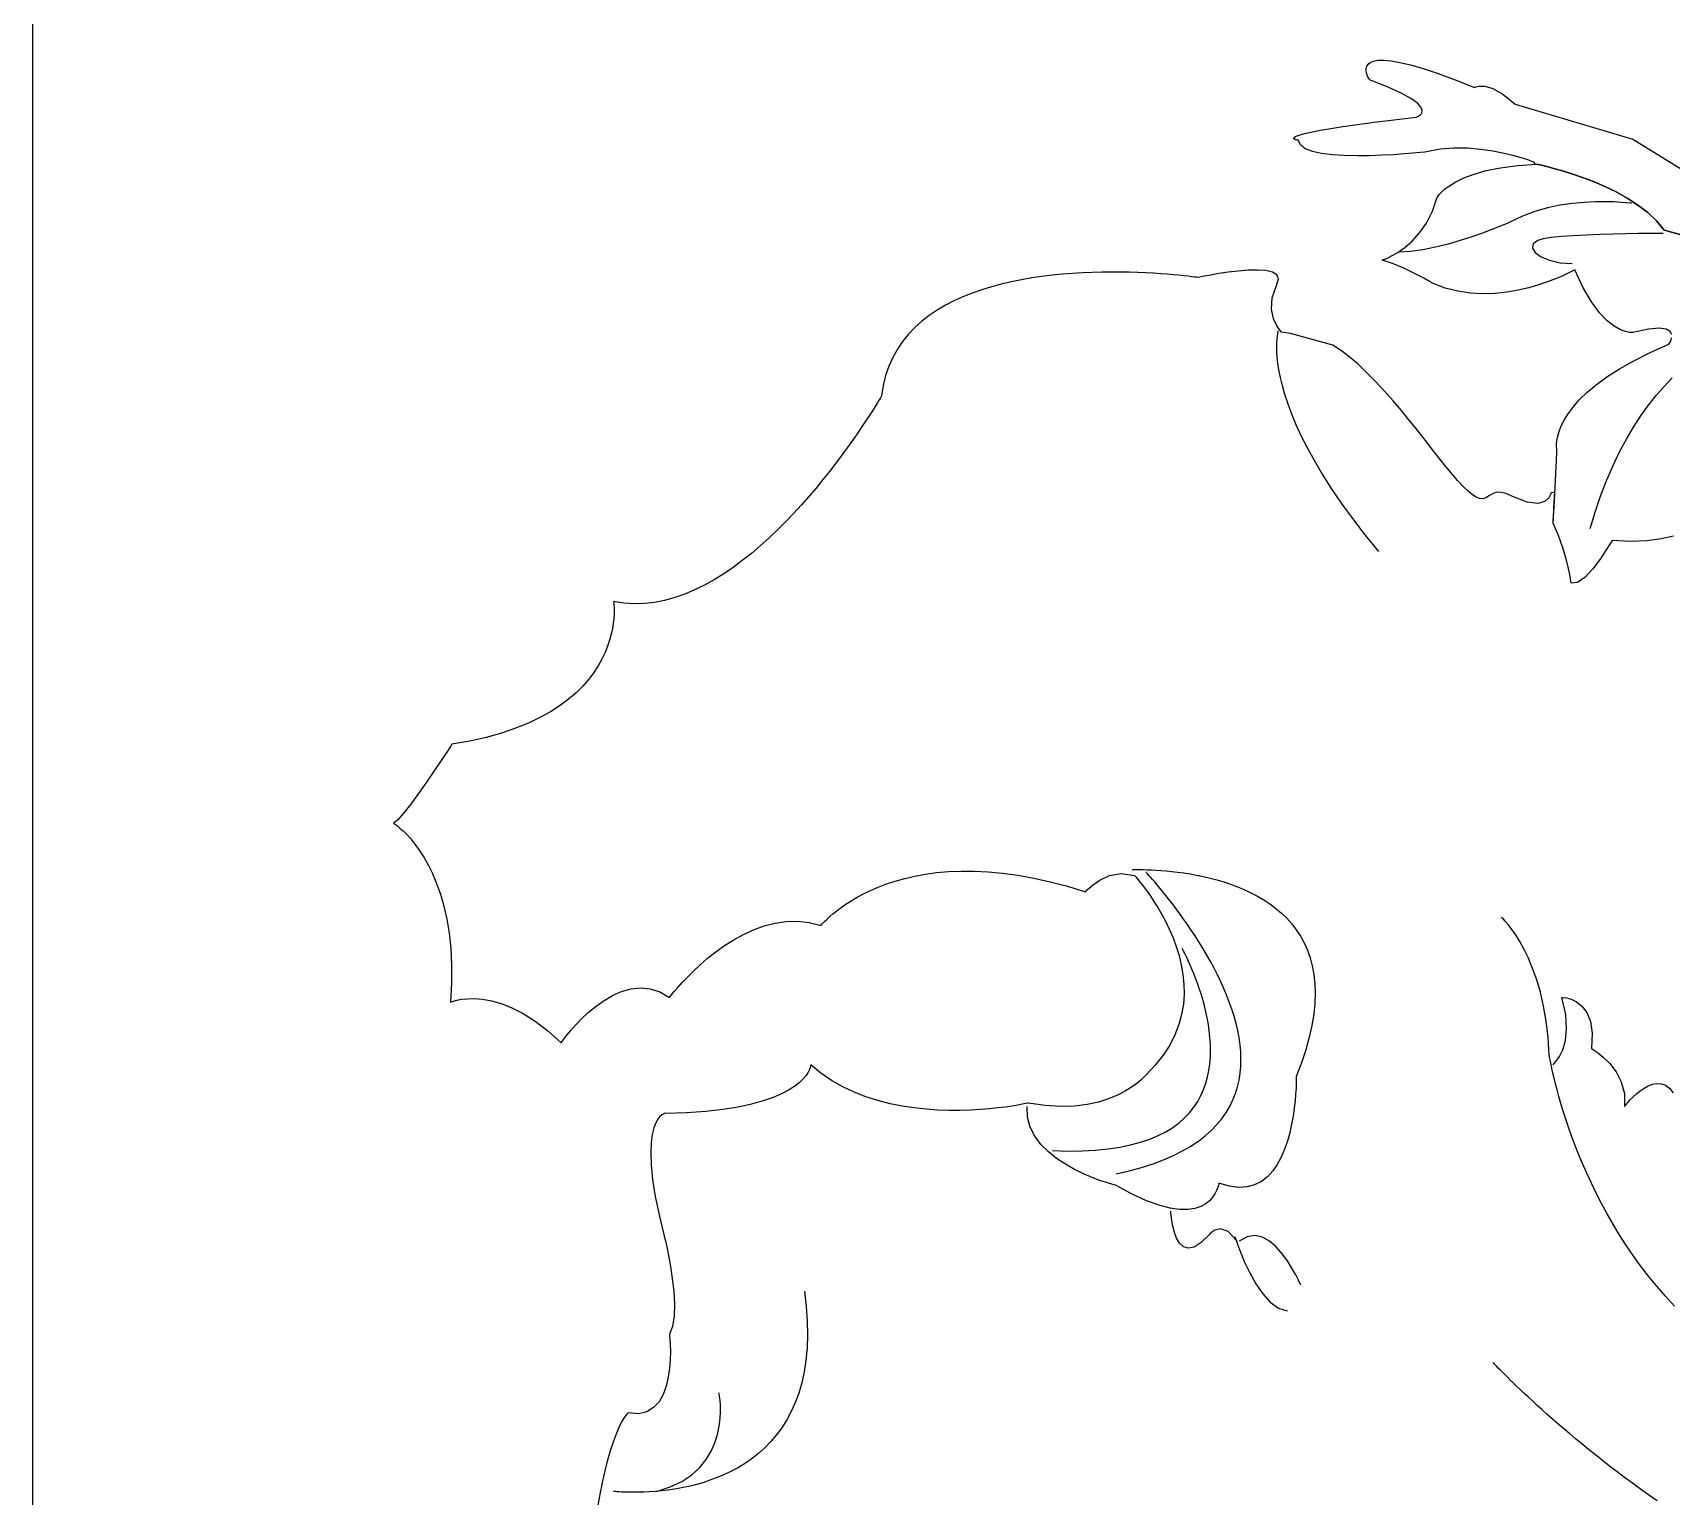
# Model space of a CAD drawing. Extents: x 61 to 149, y 52 to 245.
# Drawn here: x 60.83 to 91.96, y 114.85 to 142.65 of the extents above; entities that cross this region are included whole.
import ezdxf

# ---------------------------------------------------------------- set-up
doc = ezdxf.new("R2010")
doc.units = 0

msp = doc.modelspace()

# ---------------------------------------------------------------- linework, layer by layer
at = {"color": 250, "linetype": 'Continuous'}
for points in [[(60.8344, 245.412), (149.1656, 245.412), (149.1656, 51.588), (60.8344, 51.588), (60.8344, 245.412)], [(89.3524, 140.187), (89.325936, 140.197083), (89.250374, 140.223945), (89.131458, 140.262509), (88.974935, 140.307696), (88.786547, 140.354429), (88.572041, 140.397628), (88.337161, 140.432217), (88.087652, 140.453117), (87.829259, 140.455249), (87.567727, 140.433536), (87.3088, 140.3829), (87.278162, 140.379613), (87.191917, 140.37097), (87.05857, 140.358801), (86.886629, 140.344933), (86.684596, 140.331196), (86.460979, 140.319418), (86.224283, 140.311428), (85.983012, 140.309054), (85.745673, 140.314126), (85.52077, 140.32847), (85.31681, 140.353917), (85.142298, 140.392295), (85.005738, 140.445433), (84.915637, 140.515158), (84.8805, 140.6033), (84.875127, 140.604053), (84.861314, 140.606384), (84.842525, 140.610404), (84.822222, 140.616224), (84.803866, 140.623953), (84.790919, 140.633702), (84.786845, 140.645581), (84.795105, 140.6597), (84.819161, 140.67617), (84.862475, 140.6951), (84.92851, 140.716601), (85.020727, 140.740784), (85.142589, 140.767758), (85.297559, 140.797634), (85.489097, 140.830522), (85.720666, 140.866532), (85.995729, 140.905775), (86.317748, 140.94836), (86.690184, 140.994398), (87.1165, 141.044), (87.128837, 141.048397), (87.157972, 141.062176), (87.192092, 141.086222), (87.219383, 141.121418), (87.228033, 141.168647), (87.206227, 141.228793), (87.142152, 141.302739), (87.023996, 141.391369), (86.839944, 141.495567), (86.578183, 141.616216), (86.2269, 141.7542), (86.222696, 141.760811), (86.212018, 141.779177), (86.19777, 141.807092), (86.182854, 141.842353), (86.170175, 141.882756), (86.162635, 141.926098), (86.163136, 141.970175), (86.174583, 142.012782), (86.199878, 142.051717), (86.241925, 142.084775), (86.303626, 142.109752), (86.387885, 142.124446), (86.497604, 142.126651), (86.635687, 142.114164), (86.805038, 142.084781), (87.008558, 142.036299), (87.249151, 141.966514), (87.52972, 141.873221), (87.853169, 141.754218), (88.2224, 141.6073), (88.24433, 141.617729), (88.30967, 141.633596), (88.41775, 141.631775), (88.567896, 141.589137), (88.759437, 141.482555), (88.9917, 141.2889), (91.2277, 140.6278), (93.1751, 139.4279)], [(91.96836, 136.914641), (91.939222, 136.973907), (91.864959, 137.017748), (91.731469, 137.035733), (91.52465, 137.017428), (91.2304, 136.9524), (91.213715, 136.95161), (91.166187, 136.954896), (91.091604, 136.970747), (90.993754, 137.007648), (90.876425, 137.074088), (90.743406, 137.178552), (90.598486, 137.329529), (90.445453, 137.535504), (90.288095, 137.804966), (90.1302, 138.1464), (90.113687, 138.137256), (90.065735, 138.111994), (89.98872, 138.073871), (89.88502, 138.026142), (89.757015, 137.972063), (89.60708, 137.914891), (89.437595, 137.85788), (89.250938, 137.804288), (89.049485, 137.757369), (88.835615, 137.720379), (88.611706, 137.696576), (88.380136, 137.689214), (88.143282, 137.70155), (87.903523, 137.736838), (87.663236, 137.798337), (87.4248, 137.8893), (87.379048, 137.915577), (87.257152, 137.983181), (87.08215, 138.075275), (86.877081, 138.175019), (86.664985, 138.265573), (86.4689, 138.3301), (86.491373, 138.337742), (86.553454, 138.362578), (86.647135, 138.407474), (86.764407, 138.475297), (86.897262, 138.568913), (87.037693, 138.691187), (87.17769, 138.844987), (87.309246, 139.033178), (87.424352, 139.258627), (87.515, 139.5242), (87.521951, 139.535435), (87.545059, 139.566633), (87.587706, 139.61403), (87.653274, 139.673863), (87.745145, 139.74237), (87.8667, 139.815788), (88.021322, 139.890353), (88.212393, 139.962304), (88.443294, 140.027877), (88.717407, 140.083309), (89.038116, 140.124838), (89.4088, 140.1487), (89.43151, 140.143987), (89.496222, 140.129608), (89.597804, 140.105203), (89.731128, 140.070414), (89.891063, 140.024881), (90.07248, 139.968246), (90.270249, 139.900147), (90.47924, 139.820227), (90.694324, 139.728126), (90.91037, 139.623485), (91.12225, 139.505944), (91.324832, 139.375145), (91.512988, 139.230727), (91.681587, 139.072332), (91.8255, 138.8996), (91.921025, 138.872851), (92.148146, 138.809066)], [(92.148146, 138.809066), (91.921025, 138.872851), (91.8255, 138.8996), (91.681587, 139.072332), (91.512988, 139.230727), (91.324832, 139.375145), (91.12225, 139.505944), (90.91037, 139.623485), (90.694324, 139.728126), (90.47924, 139.820227), (90.270249, 139.900147), (90.07248, 139.968246), (89.891063, 140.024881), (89.731128, 140.070414), (89.597804, 140.105203), (89.496222, 140.129608), (89.43151, 140.143987), (89.4088, 140.1487), (89.3751, 140.1474), (89.3524, 140.187)], [(91.2007, 139.4088), (91.177661, 139.41153), (91.111696, 139.418114), (91.007535, 139.426143), (90.869909, 139.433209), (90.703548, 139.436902), (90.513182, 139.434814), (90.303541, 139.424537), (90.079354, 139.403661), (89.845353, 139.369778), (89.606267, 139.32048), (89.366826, 139.253356), (89.13176, 139.165999), (88.9058, 139.056), (88.880594, 139.04472), (88.808783, 139.013533), (88.696081, 138.966422), (88.5482, 138.907367), (88.370852, 138.840349), (88.16975, 138.76935), (87.950606, 138.698351), (87.719133, 138.631333), (87.481044, 138.572278), (87.24205, 138.525167), (87.007865, 138.49398), (86.7842, 138.4827)], [(91.8068, 138.8355), (91.771661, 138.83544), (91.67326, 138.835018), (91.522121, 138.833874), (91.328769, 138.831646), (91.103725, 138.827973), (90.857516, 138.822493), (90.600664, 138.814845), (90.343694, 138.804668), (90.097129, 138.791601), (89.871493, 138.775282), (89.67731, 138.755349), (89.525105, 138.731442), (89.4254, 138.7032), (89.336401, 138.637114), (89.323146, 138.557914), (89.376545, 138.474086), (89.48751, 138.394114), (89.64695, 138.326486), (89.845776, 138.279686), (90.0749, 138.2622)], [(84.5544, 136.9613), (84.528437, 136.991513), (84.469393, 137.07807), (84.405538, 137.21485), (84.365141, 137.39573), (84.376472, 137.614587), (84.4678, 137.8653), (84.497975, 137.971586), (84.465599, 138.048605), (84.381137, 138.099971), (84.255054, 138.129298), (84.097813, 138.140197), (83.919881, 138.136283), (83.731721, 138.121168), (83.543797, 138.098466), (83.366576, 138.071789), (83.210521, 138.044751), (83.086097, 138.020965), (83.003768, 138.004043), (82.974, 137.9976), (82.965749, 137.998789), (82.941475, 138.002147), (82.901899, 138.007361), (82.847741, 138.014116), (82.779719, 138.0221), (82.698555, 138.030998), (82.604968, 138.040498), (82.499678, 138.050285), (82.383404, 138.060046), (82.256867, 138.069467), (82.120786, 138.078234), (81.975882, 138.086035), (81.822874, 138.092555), (81.662482, 138.097482), (81.495426, 138.1005), (81.322426, 138.101297), (81.144201, 138.099559), (80.961472, 138.094973), (80.774958, 138.087224), (80.58538, 138.076), (80.393457, 138.060986), (80.199909, 138.04187), (80.005455, 138.018337), (79.810817, 137.990074), (79.616713, 137.956767), (79.423863, 137.918102), (79.232988, 137.873767), (79.044807, 137.823447), (78.86004, 137.76683), (78.679407, 137.7036), (78.503628, 137.633445), (78.333423, 137.556051), (78.169511, 137.471105), (78.012613, 137.378292), (77.863448, 137.2773), (77.722736, 137.167814), (77.591197, 137.049522), (77.469551, 136.922109), (77.358518, 136.785262), (77.258818, 136.638667), (77.17117, 136.48201), (77.096294, 136.314979), (77.034911, 136.137259), (76.987739, 135.948538), (76.9555, 135.7485), (76.950505, 135.739917), (76.935693, 135.7148), (76.911325, 135.674099), (76.877661, 135.618766), (76.834962, 135.549749), (76.783489, 135.467999), (76.723502, 135.374467), (76.655262, 135.270101), (76.579029, 135.155853), (76.495064, 135.032673), (76.403627, 134.90151), (76.304979, 134.763314), (76.199381, 134.619037), (76.087094, 134.469628), (75.968377, 134.316036), (75.843491, 134.159213), (75.712697, 134.000109), (75.576256, 133.839673), (75.434428, 133.678855), (75.287473, 133.518606), (75.135653, 133.359876), (74.979227, 133.203615), (74.818457, 133.050773), (74.653603, 132.9023), (74.484926, 132.759147), (74.312685, 132.622263), (74.137142, 132.492599), (73.958558, 132.371104), (73.777192, 132.258729), (73.593306, 132.156424), (73.40716, 132.06514), (73.219014, 131.985825), (73.02913, 131.919431), (72.837767, 131.866907), (72.645187, 131.829204), (72.451649, 131.807272), (72.257415, 131.80206), (72.062745, 131.81452), (71.8679, 131.8456), (71.868967, 131.837971), (71.871493, 131.815711), (71.874467, 131.779766), (71.876877, 131.731079), (71.87771, 131.670594), (71.875955, 131.599254), (71.8706, 131.518004), (71.860632, 131.427787), (71.845041, 131.329547), (71.822813, 131.224228), (71.792938, 131.112775), (71.754403, 130.99613), (71.706196, 130.875238), (71.647305, 130.751042), (71.576719, 130.624486), (71.493426, 130.496515), (71.396413, 130.368072), (71.284668, 130.2401), (71.15718, 130.113545), (71.012938, 129.989348), (70.850927, 129.868456), (70.670138, 129.75181), (70.469558, 129.640356), (70.248175, 129.535037), (70.004978, 129.436796), (69.738953, 129.346579), (69.44909, 129.265327), (69.134376, 129.193987), (68.7938, 129.1335), (68.768145, 129.093898), (68.697674, 128.98603), (68.592132, 128.826299), (68.461259, 128.631113), (68.3148, 128.416875), (68.162497, 128.199991), (68.014092, 127.996867), (67.87933, 127.823906), (67.767951, 127.697516), (67.6897, 127.6341), (67.698092, 127.628733), (67.722079, 127.612165), (67.759881, 127.583697), (67.809716, 127.542629), (67.869804, 127.48826), (67.938362, 127.419891), (68.013611, 127.336822), (68.093769, 127.238353), (68.177054, 127.123784), (68.261686, 126.992416), (68.345883, 126.843547), (68.427864, 126.676479), (68.505849, 126.490511), (68.578056, 126.284944), (68.642703, 126.059078), (68.69801, 125.812213), (68.742195, 125.543648), (68.773478, 125.252684), (68.790078, 124.938622), (68.790212, 124.60076), (68.7721, 124.2384), (68.785789, 124.24376), (68.825941, 124.256978), (68.891182, 124.273765), (68.980141, 124.289827), (69.091443, 124.300875), (69.223716, 124.302617), (69.375587, 124.290763), (69.545684, 124.261019), (69.732632, 124.209097), (69.935059, 124.130703), (70.151593, 124.021548), (70.380859, 123.87734), (70.621486, 123.693788), (70.8721, 123.4666), (70.884494, 123.48401), (70.920512, 123.532494), (70.978412, 123.60643), (71.056448, 123.7002), (71.152878, 123.808182), (71.265957, 123.924756), (71.393942, 124.044302), (71.535087, 124.1612), (71.687651, 124.269829), (71.849888, 124.364569), (72.020055, 124.439799), (72.196408, 124.4899), (72.377203, 124.509251), (72.560696, 124.492231), (72.745143, 124.433221), (72.9288, 124.3266), (72.939032, 124.339968), (72.969088, 124.377976), (73.018011, 124.437484), (73.084842, 124.515348), (73.168625, 124.608427), (73.268401, 124.713577), (73.383211, 124.827659), (73.512099, 124.947528), (73.654106, 125.070043), (73.808275, 125.192062), (73.973647, 125.310443), (74.149265, 125.422044), (74.33417, 125.523722), (74.527405, 125.612336), (74.728013, 125.684742), (74.935034, 125.7378), (75.147511, 125.768367), (75.364486, 125.773301), (75.585002, 125.749459), (75.8081, 125.6937), (75.812585, 125.699184), (75.826139, 125.714993), (75.84891, 125.740163), (75.881047, 125.773732), (75.922698, 125.814734), (75.974011, 125.862207), (76.035134, 125.915186), (76.106215, 125.972709), (76.187404, 126.03381), (76.278848, 126.097528), (76.380695, 126.162897), (76.493094, 126.228955), (76.616192, 126.294737), (76.75014, 126.35928), (76.895083, 126.42162), (77.051172, 126.480793), (77.218553, 126.535837), (77.397376, 126.585786), (77.587788, 126.629678), (77.789939, 126.666548), (78.003975, 126.695434), (78.230046, 126.71537), (78.4683, 126.725395), (78.718885, 126.724543), (78.981949, 126.711851), (79.25764, 126.686356), (79.546107, 126.647094), (79.847499, 126.593101), (80.161962, 126.523414), (80.489647, 126.437068), (80.8307, 126.3331), (80.863572, 126.368217), (80.956578, 126.452333), (81.1013, 126.5536), (81.289322, 126.640167), (81.512228, 126.680183), (81.7616, 126.6418), (81.769418, 126.633219), (81.791715, 126.607995), (81.826756, 126.566909), (81.872805, 126.510739), (81.928126, 126.440266), (81.990983, 126.356269), (82.059642, 126.259528), (82.132365, 126.150823), (82.207419, 126.030933), (82.283066, 125.900639), (82.357571, 125.760719), (82.429199, 125.611953), (82.496215, 125.455122), (82.556881, 125.291004), (82.609464, 125.12038), (82.652226, 124.94403), (82.683433, 124.762732), (82.701348, 124.577267), (82.704237, 124.388414), (82.690363, 124.196953), (82.657991, 124.003664), (82.605385, 123.809327), (82.530809, 123.61472), (82.432529, 123.420625), (82.308808, 123.22782), (82.15791, 123.037085), (81.9781, 122.8492), (81.967442, 122.837098), (81.935247, 122.803686), (81.881183, 122.753302), (81.804919, 122.690286), (81.706121, 122.618977), (81.584459, 122.543714), (81.4396, 122.468838), (81.271213, 122.398686), (81.078965, 122.337598), (80.862524, 122.289914), (80.621559, 122.259973), (80.355738, 122.252114), (80.064729, 122.270677), (79.7482, 122.32), (79.734718, 122.316971), (79.695367, 122.30863), (79.631793, 122.296098), (79.54564, 122.280494), (79.438551, 122.262937), (79.312172, 122.244548), (79.168146, 122.226447), (79.008119, 122.209752), (78.833733, 122.195584), (78.646635, 122.185062), (78.448467, 122.179307), (78.240875, 122.179438), (78.025503, 122.186574), (77.803995, 122.201836), (77.577995, 122.226343), (77.349148, 122.261215), (77.119099, 122.307572), (76.889491, 122.366533), (76.661969, 122.439218), (76.438177, 122.526748), (76.21976, 122.630241), (76.008362, 122.750817), (75.805627, 122.889597), (75.6132, 123.0477), (75.612456, 123.040621), (75.608683, 123.020387), (75.599571, 122.988504), (75.58281, 122.946474), (75.556087, 122.895803), (75.517094, 122.837995), (75.46352, 122.774555), (75.393053, 122.706987), (75.303383, 122.636797), (75.1922, 122.565487), (75.057193, 122.494563), (74.896051, 122.425529), (74.706464, 122.35989), (74.486121, 122.299151), (74.232712, 122.244815), (73.943926, 122.198388), (73.617453, 122.161373), (73.250981, 122.135276), (72.8422, 122.1216), (72.834656, 122.119796), (72.81418, 122.111874), (72.784005, 122.094071), (72.747363, 122.062626), (72.707489, 122.013774), (72.667614, 121.943754), (72.630973, 121.848801), (72.600798, 121.725155), (72.580322, 121.56905), (72.572778, 121.376726), (72.581399, 121.144418), (72.609419, 120.868365), (72.660071, 120.544802), (72.736586, 120.169968), (72.8422, 119.7401), (72.851637, 119.700189), (72.876138, 119.59016), (72.909989, 119.424565), (72.947477, 119.217956), (72.982888, 118.984888), (73.010507, 118.739912), (73.024622, 118.497583), (73.019518, 118.272452), (72.989482, 118.079074), (72.9288, 117.932), (72.931413, 117.907474), (72.937216, 117.839091), (72.943152, 117.734642), (72.946167, 117.60192), (72.943204, 117.448715), (72.931209, 117.282819), (72.907125, 117.112025), (72.867897, 116.944124), (72.81047, 116.786907), (72.731788, 116.648166), (72.628796, 116.535694), (72.498437, 116.45728), (72.337657, 116.420719), (72.1434, 116.4338), (72.137803, 116.429079), (72.12171, 116.412826), (72.096163, 116.381906), (72.062208, 116.333184), (72.020889, 116.263526), (71.97325, 116.169797), (71.920335, 116.048862), (71.863188, 115.897586), (71.802854, 115.712835), (71.740378, 115.491474), (71.676802, 115.230368), (71.613173, 114.926382), (71.550533, 114.576382)], [(84.4894, 136.9833), (84.487661, 136.977228), (84.483172, 136.958992), (84.477028, 136.928561), (84.470322, 136.885907), (84.464148, 136.830997), (84.459599, 136.763804), (84.457771, 136.684295), (84.459755, 136.592442), (84.466647, 136.488214), (84.47954, 136.371581), (84.499528, 136.242512), (84.527704, 136.100979), (84.565162, 135.94695), (84.612997, 135.780396), (84.672302, 135.601286), (84.744171, 135.40959), (84.829697, 135.205279), (84.929974, 134.988322), (85.046097, 134.758689), (85.179159, 134.51635), (85.330253, 134.261274), (85.500474, 133.993432), (85.690916, 133.712794), (85.902671, 133.419329), (86.136835, 133.113008), (86.3945, 132.7938)], [(91.99911, 133.08798), (91.76639, 133.033535), (91.496327, 132.998368), (91.186277, 132.986737), (90.8336, 133.0029), (90.803887, 132.952348), (90.724006, 132.823397), (90.607839, 132.650105), (90.469271, 132.466531), (90.322186, 132.306734), (90.180468, 132.204771), (90.058, 132.1947), (90.053217, 132.228867), (90.037395, 132.324085), (90.008322, 132.469431), (89.963787, 132.653979), (89.901579, 132.866806), (89.819487, 133.096988), (89.7153, 133.3336), (89.71973, 133.416456), (89.731137, 133.630311), (89.7467, 133.9231), (89.6744, 133.9073), (89.666555, 133.87877), (89.63277, 133.814663), (89.557675, 133.7472), (89.425896, 133.708604), (89.222062, 133.731096), (88.9308, 133.8469), (88.83677, 133.888515), (88.75735, 133.911519), (88.690453, 133.919029), (88.63399, 133.914162), (88.585877, 133.900038), (88.544024, 133.879772), (88.506346, 133.856482), (88.470755, 133.833287), (88.435165, 133.813304), (88.397487, 133.79965), (88.355637, 133.795443), (88.307525, 133.803801), (88.251065, 133.827841), (88.184171, 133.87068), (88.104755, 133.935438), (88.01073, 134.02523), (87.900009, 134.143174), (87.770505, 134.292389), (87.620131, 134.475992), (87.4468, 134.6971), (87.431228, 134.718074), (87.386526, 134.777561), (87.315718, 134.870412), (87.221827, 134.991476), (87.107874, 135.135604), (86.976883, 135.297644), (86.831877, 135.472447), (86.675878, 135.654862), (86.511909, 135.83974), (86.342993, 136.02193), (86.172152, 136.196281), (86.00241, 136.357644), (85.836788, 136.500868), (85.678311, 136.620804), (85.53, 136.7123), (84.7262, 136.9327), (84.5544, 136.9613)], [(91.99911, 133.08798), (91.76639, 133.033535), (91.496327, 132.998368), (91.186277, 132.986737), (90.8336, 133.0029), (90.803887, 132.952348), (90.724006, 132.823397), (90.607839, 132.650105), (90.469271, 132.466531), (90.322186, 132.306734), (90.180468, 132.204771), (90.058, 132.1947), (90.053217, 132.228867), (90.037395, 132.324085), (90.008322, 132.469431), (89.963787, 132.653979), (89.901579, 132.866806), (89.819487, 133.096988), (89.7153, 133.3336), (89.718355, 133.390635), (89.726465, 133.542462), (89.738049, 133.760161), (89.751526, 134.014813), (89.765315, 134.277499), (89.777833, 134.519301), (89.7875, 134.7113), (89.785822, 134.719693), (89.782472, 134.744252), (89.779974, 134.784045), (89.780853, 134.838139), (89.787631, 134.905603), (89.802835, 134.985504), (89.828987, 135.076911), (89.868614, 135.178892), (89.924238, 135.290514), (89.998384, 135.410847), (90.093576, 135.538957), (90.212339, 135.673912), (90.357197, 135.814782), (90.530674, 135.960634), (90.735295, 136.110535), (90.973584, 136.263554), (91.248064, 136.41876), (91.561262, 136.575219), (91.9157, 136.732), (91.926042, 136.748632), (91.947668, 136.791571), (91.966474, 136.850385)], [(90.4213, 133.2348), (90.518563, 133.558538), (90.623481, 133.86517), (90.735512, 134.155159), (90.854113, 134.42897), (90.97874, 134.687065), (91.108851, 134.92991), (91.243902, 135.157968), (91.383351, 135.371703), (91.526653, 135.571578), (91.673267, 135.758058), (91.822649, 135.931607), (91.974256, 136.092689)], [(81.7183, 126.752), (81.724718, 126.752255), (81.743538, 126.752845), (81.774106, 126.753504), (81.815769, 126.753966), (81.867874, 126.753968), (81.929768, 126.753243), (82.000798, 126.751527), (82.08031, 126.748555), (82.167652, 126.744061), (82.262171, 126.737781), (82.363213, 126.72945), (82.470126, 126.718802), (82.582255, 126.705572), (82.698949, 126.689496), (82.819554, 126.670307), (82.943417, 126.647742), (83.069884, 126.621535), (83.198304, 126.591421), (83.328022, 126.557136), (83.458385, 126.518412), (83.588741, 126.474987), (83.718437, 126.426595), (83.846818, 126.37297), (83.973233, 126.313848), (84.097028, 126.248963), (84.21755, 126.178051), (84.334146, 126.100846), (84.446162, 126.017084), (84.552946, 125.926498), (84.653845, 125.828825), (84.748205, 125.7238), (84.835374, 125.611156), (84.914697, 125.490629), (84.985523, 125.361954), (85.047199, 125.224866), (85.09907, 125.0791), (85.140484, 124.92439), (85.170787, 124.760472), (85.189328, 124.587081), (85.195452, 124.403951), (85.188506, 124.210818), (85.167838, 124.007416), (85.132794, 123.793481), (85.082722, 123.568746), (85.016967, 123.332948), (84.934878, 123.085821), (84.8358, 122.8271), (84.835918, 122.811515), (84.83567, 122.766931), (84.834153, 122.696602), (84.830465, 122.603784), (84.823702, 122.491732), (84.812963, 122.363702), (84.797343, 122.222949), (84.775941, 122.072728), (84.747854, 121.916295), (84.712179, 121.756905), (84.668013, 121.597812), (84.614453, 121.442274), (84.550597, 121.293544), (84.475541, 121.154878), (84.388384, 121.029532), (84.288223, 120.920761), (84.174153, 120.831819), (84.045274, 120.765963), (83.900682, 120.726448), (83.739474, 120.716529), (83.560748, 120.739461), (83.3636, 120.7985), (83.361935, 120.78772), (83.355672, 120.758035), (83.342906, 120.713433), (83.321733, 120.657897), (83.29025, 120.595414), (83.246552, 120.529968), (83.188736, 120.465546), (83.114898, 120.406133), (83.023133, 120.355714), (82.911538, 120.318274), (82.778209, 120.297799), (82.621242, 120.298275), (82.438733, 120.323687), (82.228779, 120.37802), (81.989474, 120.465259), (81.718916, 120.589391), (81.4152, 120.7544), (81.392608, 120.760332), (81.329144, 120.778338), (81.231272, 120.808731), (81.105459, 120.851825), (80.95817, 120.907933), (80.795872, 120.97737), (80.62503, 121.060447), (80.452109, 121.157481), (80.283576, 121.268782), (80.125896, 121.394667), (79.985536, 121.535447), (79.86896, 121.691437), (79.782635, 121.86295), (79.733026, 122.0503), (79.7266, 122.2538)], [(81.4152, 120.975), (81.664442, 121.032922), (81.89735, 121.09704), (82.11435, 121.167097), (82.315866, 121.24284), (82.502323, 121.324014), (82.674145, 121.410362), (82.831758, 121.501631), (82.975586, 121.597566), (83.106054, 121.697911), (83.223586, 121.802411), (83.328608, 121.910812), (83.421544, 122.022859), (83.502819, 122.138296), (83.572857, 122.256869), (83.632084, 122.378322), (83.680923, 122.502402), (83.719801, 122.628852), (83.749141, 122.757417), (83.769368, 122.887844), (83.780908, 123.019876), (83.784184, 123.15326), (83.779622, 123.287739), (83.767646, 123.423059), (83.748681, 123.558965), (83.723152, 123.695203), (83.691483, 123.831516), (83.6541, 123.96765), (83.611426, 124.103351), (83.563887, 124.238363), (83.511908, 124.37243), (83.455913, 124.5053), (83.396327, 124.636715), (83.333575, 124.766422), (83.268081, 124.894165), (83.200271, 125.01969), (83.130568, 125.142741), (83.059398, 125.263063), (82.987185, 125.380402), (82.914355, 125.494502), (82.841331, 125.605109), (82.76854, 125.711968), (82.696404, 125.814823), (82.62535, 125.91342), (82.555802, 126.007504), (82.488184, 126.096819), (82.422921, 126.181112), (82.360439, 126.260126), (82.301162, 126.333606), (82.245514, 126.401299), (82.193921, 126.462949), (82.146807, 126.518301), (82.104596, 126.567099), (82.067714, 126.60909), (82.036586, 126.644018), (82.011635, 126.671627), (81.993288, 126.691664), (81.981968, 126.703874), (81.9781, 126.708)], [(92.021708, 118.462005), (91.84782, 118.649923), (91.68222, 118.840948), (91.524723, 119.034515), (91.375141, 119.230058), (91.233289, 119.427015), (91.098979, 119.62482), (90.972024, 119.82291), (90.85224, 120.020719), (90.739437, 120.217684), (90.633431, 120.41324), (90.534035, 120.606823), (90.441061, 120.797868), (90.354324, 120.985811), (90.273637, 121.170087), (90.198813, 121.350133), (90.129666, 121.525384), (90.066009, 121.695275), (90.007655, 121.859242), (89.954418, 122.016721), (89.906112, 122.167147), (89.86255, 122.309956), (89.823544, 122.444583), (89.78891, 122.570465), (89.758459, 122.687037), (89.732006, 122.793734), (89.709364, 122.889992), (89.690346, 122.975246), (89.674765, 123.048933), (89.662436, 123.110488), (89.653172, 123.159347), (89.646785, 123.194945), (89.64309, 123.216717), (89.6419, 123.2241), (89.620994, 123.562426), (89.584199, 123.874946), (89.533895, 124.162208), (89.472458, 124.424763), (89.402268, 124.663157), (89.325703, 124.877941), (89.245142, 125.069664), (89.162962, 125.238875), (89.081544, 125.386122), (89.003264, 125.511955), (88.930502, 125.616923), (88.865636, 125.701575), (88.811044, 125.766459), (88.769105, 125.812126), (88.742198, 125.839123), (88.7327, 125.848)], [(80.2029, 121.416), (80.494766, 121.407649), (80.768231, 121.410435), (81.023828, 121.423877), (81.262089, 121.447494), (81.483548, 121.480804), (81.688737, 121.523324), (81.878189, 121.574574), (82.052438, 121.634071), (82.212017, 121.701335), (82.357458, 121.775882), (82.489294, 121.857232), (82.608059, 121.944903), (82.714285, 122.038413), (82.808505, 122.13728), (82.891253, 122.241023), (82.963061, 122.34916), (83.024462, 122.461209), (83.075989, 122.576689), (83.118176, 122.695118), (83.151554, 122.816014), (83.176658, 122.938895), (83.19402, 123.063281), (83.204173, 123.188688), (83.20765, 123.314636), (83.204984, 123.440643), (83.196708, 123.566227), (83.183355, 123.690906), (83.165458, 123.814199), (83.14355, 123.935624), (83.118163, 124.054699), (83.089832, 124.170942), (83.059089, 124.283873), (83.026466, 124.393008), (82.992497, 124.497868), (82.957715, 124.597968), (82.922652, 124.692829), (82.887843, 124.781969), (82.853819, 124.864905), (82.821113, 124.941156), (82.79026, 125.01024), (82.761791, 125.071676), (82.736239, 125.124982), (82.714138, 125.169676), (82.696021, 125.205276), (82.68242, 125.231302), (82.673869, 125.24727), (82.6709, 125.2527)], [(89.7069, 123.0477), (89.725884, 123.063762), (89.773534, 123.114188), (89.835899, 123.202338), (89.899025, 123.331575), (89.948961, 123.505259), (89.971753, 123.72675), (89.95345, 123.99941), (89.8801, 124.3266), (89.903677, 124.325269), (89.966093, 124.315952), (90.054878, 124.290663), (90.157558, 124.241416), (90.261664, 124.160225), (90.354722, 124.039104), (90.424262, 123.870067), (90.457812, 123.645127), (90.4429, 123.3563), (90.473428, 123.337872), (90.553173, 123.283273), (90.664379, 123.193535), (90.789287, 123.069688), (90.910141, 122.91276), (91.009183, 122.723783), (91.068655, 122.503786), (91.0708, 122.2538), (91.078347, 122.263602), (91.100003, 122.290537), (91.134291, 122.330901), (91.179733, 122.38099), (91.234852, 122.437098), (91.29817, 122.495523), (91.36821, 122.552559), (91.443494, 122.604501), (91.522546, 122.647645), (91.603888, 122.678288), (91.686041, 122.692723), (91.76753, 122.687247), (91.846875, 122.658156), (91.922601, 122.601744), (91.99323, 122.514308)], [(83.71, 119.696), (83.53962, 119.879114), (83.39624, 119.933117), (83.2861, 119.908803), (83.21544, 119.856966), (83.1905, 119.8284), (83.03048, 119.670303), (82.895419, 119.585407), (82.783209, 119.56238), (82.691748, 119.589889), (82.61893, 119.656602), (82.56265, 119.751188), (82.520803, 119.862312), (82.491285, 119.978644), (82.471991, 120.088852), (82.460815, 120.181601), (82.455653, 120.245562), (82.4544, 120.2694)], [(83.6667, 119.7842), (83.679387, 119.745877), (83.716235, 119.641669), (83.775426, 119.487716), (83.855142, 119.300158), (83.953563, 119.095138), (84.06887, 118.888794), (84.199247, 118.697267), (84.342873, 118.536699), (84.49793, 118.42323), (84.6626, 118.373)], [(84.9224, 118.8581), (84.910974, 118.883851), (84.877897, 118.953854), (84.824975, 119.057239), (84.754011, 119.183133), (84.66681, 119.320665), (84.565175, 119.458962), (84.450911, 119.587154), (84.325822, 119.694367), (84.191713, 119.76973), (84.050386, 119.802371), (83.903647, 119.781418), (83.7533, 119.696)], [(75.4942, 118.7479), (75.528031, 118.455629), (75.546913, 118.178521), (75.551528, 117.916177), (75.542559, 117.668197), (75.520688, 117.434183), (75.486596, 117.213735), (75.440965, 117.006453), (75.384479, 116.811939), (75.317819, 116.629792), (75.241666, 116.459613), (75.156704, 116.301004), (75.063613, 116.153565), (74.963077, 116.016895), (74.855778, 115.890597), (74.742396, 115.77427), (74.623616, 115.667516), (74.500118, 115.569935), (74.372584, 115.481127), (74.241698, 115.400693), (74.10814, 115.328234), (73.972594, 115.263351), (73.83574, 115.205643), (73.698262, 115.154713), (73.56084, 115.11016), (73.424159, 115.071584), (73.288898, 115.038588), (73.155742, 115.010771), (73.02537, 114.987733), (72.898467, 114.969076), (72.775713, 114.954401), (72.657792, 114.943307), (72.545384, 114.935396), (72.439172, 114.930268), (72.339839, 114.927524), (72.248065, 114.926764), (72.164535, 114.927589), (72.089928, 114.9296), (72.024928, 114.932397), (71.970217, 114.935581), (71.926476, 114.938753), (71.894389, 114.941513), (71.874636, 114.943462), (71.8679, 114.9442)], [(91.68823, 114.763848), (91.529069, 114.876111), (91.373429, 114.987874), (91.221367, 115.098983), (91.072938, 115.209284), (90.928198, 115.318621), (90.787203, 115.426841), (90.650009, 115.53379), (90.51667, 115.639313), (90.387244, 115.743255), (90.261786, 115.845462), (90.140351, 115.945781), (90.022995, 116.044056), (89.909775, 116.140133), (89.800745, 116.233859), (89.695961, 116.325077), (89.59548, 116.413635), (89.499358, 116.499378), (89.407648, 116.582151), (89.320409, 116.6618), (89.237694, 116.738171), (89.159561, 116.811109), (89.086065, 116.88046), (89.017261, 116.94607), (88.953205, 117.007784), (88.893954, 117.065448), (88.839562, 117.118907), (88.790086, 117.168008), (88.745581, 117.212596), (88.706103, 117.252516), (88.671708, 117.287614), (88.642452, 117.317736), (88.61839, 117.342727), (88.599578, 117.362434), (88.586072, 117.376701), (88.577927, 117.385375), (88.5752, 117.3883)], [(72.6798, 114.9442), (72.942902, 115.028844), (73.166048, 115.135532), (73.352409, 115.260469), (73.505156, 115.399861), (73.62746, 115.549911), (73.722492, 115.706825), (73.793423, 115.866807), (73.843425, 116.026062), (73.875668, 116.180795), (73.893323, 116.327211), (73.899563, 116.461513), (73.897556, 116.579908), (73.890476, 116.678599), (73.881492, 116.753792), (73.873777, 116.80169), (73.8705, 116.8185)]]:
    msp.add_lwpolyline(points, dxfattribs=at)

doc.saveas('drawing.dxf')
